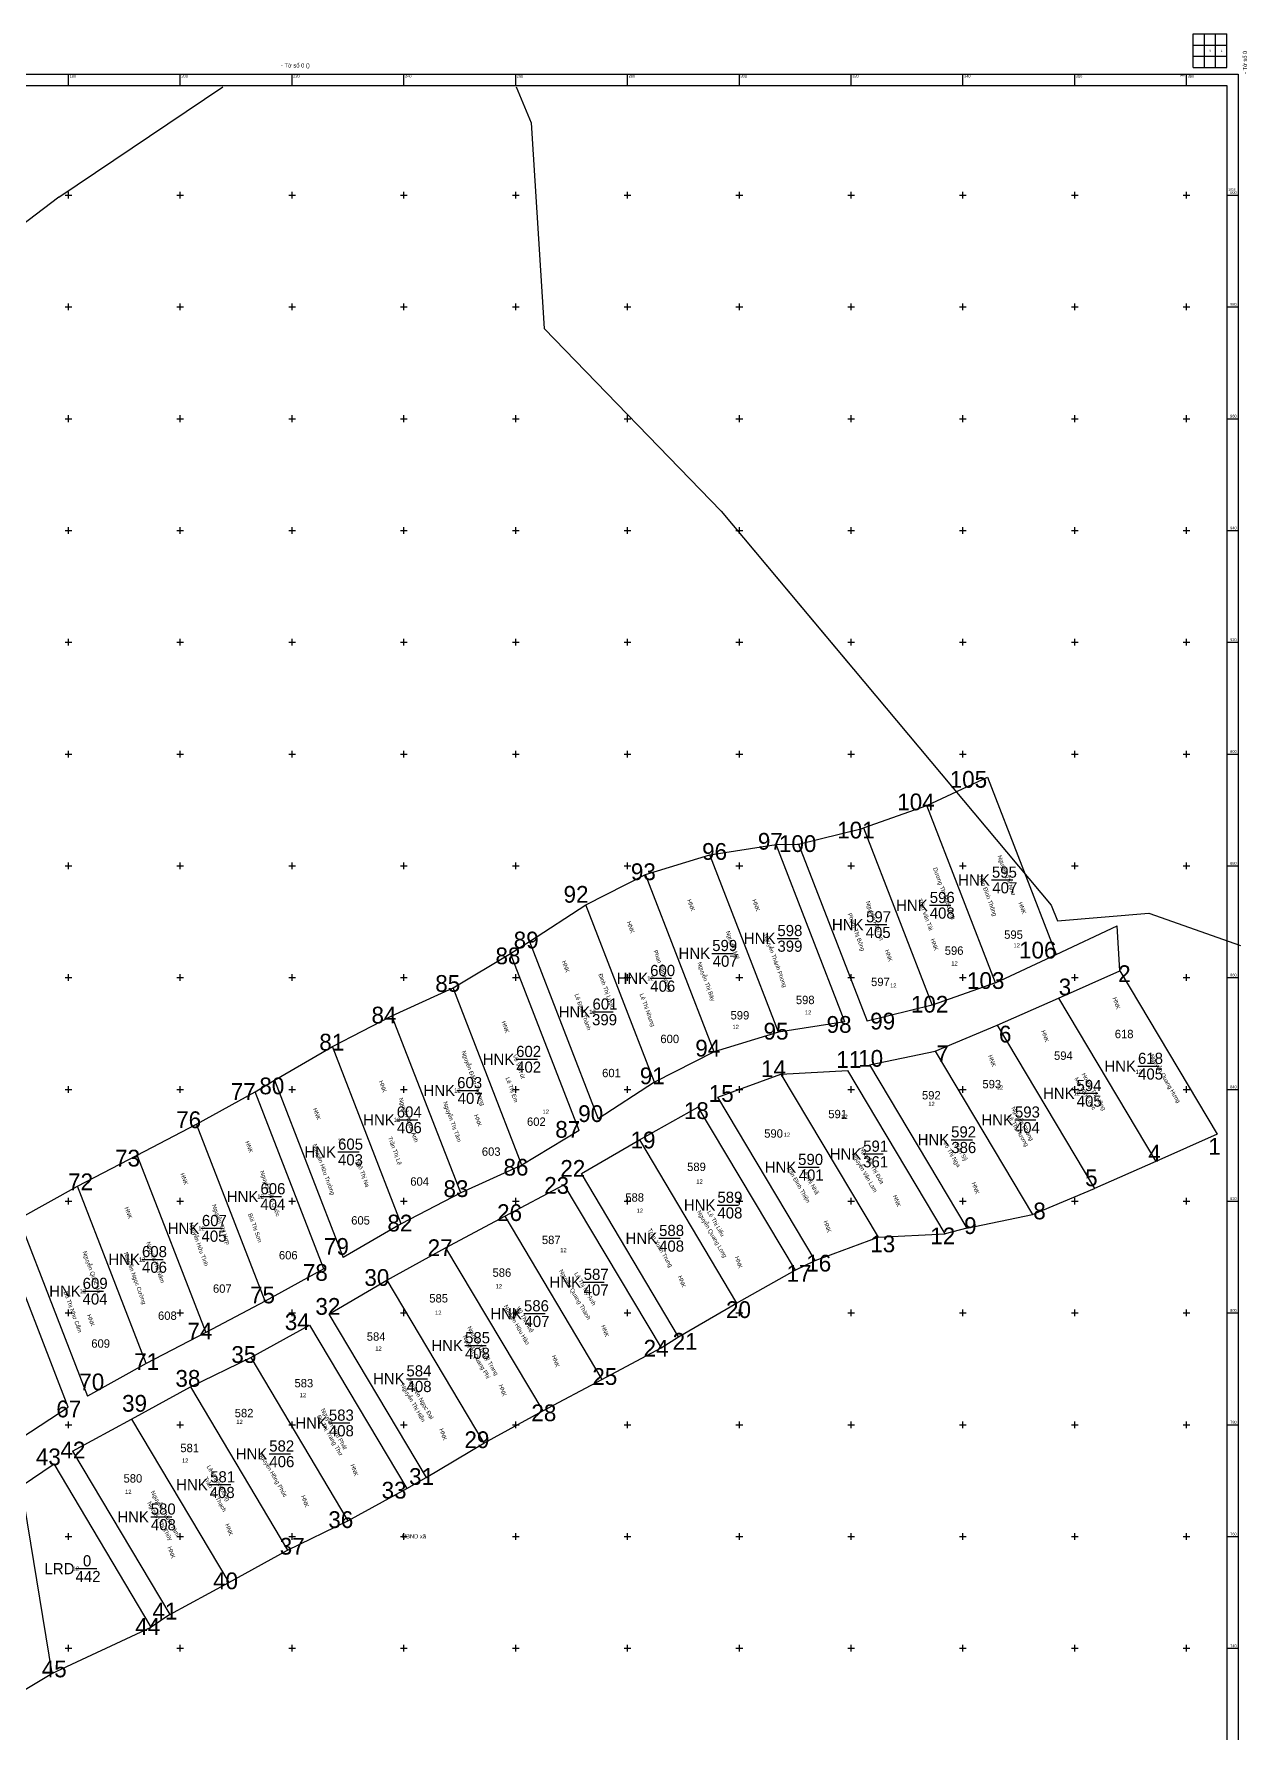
# Model space of a CAD drawing. Extents: x 547747 to 549324, y 1837450 to 1838029.
# Drawn here: x 548173.8 to 548390.8, y 1837725 to 1838028.8 of the extents above; entities that cross this region are included whole.
import ezdxf

# ---------------------------------------------------------------- set-up
doc = ezdxf.new("R2010")
doc.units = 0
for name, color, linetype in [('Level 10', 7, 'Continuous'), ('Level 13', 7, 'Continuous'), ('Level 14', 7, 'Continuous'), ('Level 15', 7, 'Continuous'), ('Level 16', 7, 'Continuous'), ('Level 18', 7, 'Continuous'), ('Level 19', 7, 'Continuous'), ('Level 2', 7, 'Continuous'), ('Level 21', 7, 'Continuous'), ('Level 3', 7, 'Continuous'), ('Level 46', 7, 'Continuous'), ('Level 58', 7, 'Continuous'), ('Level 63', 7, 'Continuous'), ('Level 9', 7, 'Continuous')]:
    doc.layers.add(name, color=color, linetype=linetype)

msp = doc.modelspace()

# ---------------------------------------------------------------- linework, layer by layer
at = {"layer": 'Level 10'}
for p, q in [((548178.27, 1837999.65), (548207.62, 1838019.39)), ((548260.06, 1838019.39), (548262.78, 1838012.91)), ((548262.78, 1838012.91), (548265.09, 1837976.16)), ((548178.27, 1837999.65), (548155.81, 1837982.5)), ((548265.09, 1837976.16), (548296.74, 1837943.46)), ((548296.74, 1837943.46), (548319.47, 1837916.31)), ((548333.53, 1837890.78), (548344.4, 1837895.86)), ((548344.4, 1837895.86), (548356.69, 1837864.16)), ((548322.22, 1837886.77), (548333.53, 1837890.78)), ((548345.82, 1837859.08), (548333.53, 1837890.78)), ((548310.56, 1837883.9), (548321.95, 1837886.67)), ((548321.95, 1837886.67), (548322.22, 1837886.77)), ((548322.22, 1837886.77), (548334.5, 1837855.09)), ((548294.7, 1837881.95), (548306.56, 1837883.8)), ((548306.56, 1837883.8), (548310.43, 1837883.87)), ((548318.85, 1837852.1), (548306.56, 1837883.8)), ((548310.43, 1837883.87), (548310.56, 1837883.9)), ((548310.56, 1837883.9), (548322.85, 1837852.2)), ((548283.22, 1837878.44), (548294.7, 1837881.95)), ((548306.99, 1837850.25), (548294.7, 1837881.95)), ((548272.53, 1837873), (548283.22, 1837878.44)), ((548295.51, 1837846.74), (548283.22, 1837878.44)), ((548262.48, 1837866.44), (548272.53, 1837873)), ((548284.82, 1837841.3), (548272.53, 1837873)), ((548356.69, 1837864.16), (548367.56, 1837869.24)), ((548368.06, 1837861.18), (548367.56, 1837869.24)), ((548248.8, 1837858.14), (548259.07, 1837864.34)), ((548259.07, 1837864.34), (548262.48, 1837866.44)), ((548271.36, 1837832.64), (548259.07, 1837864.34)), ((548262.48, 1837866.44), (548274.77, 1837834.74)), ((548345.82, 1837859.08), (548356.69, 1837864.16)), ((548357.08, 1837856.33), (548368.06, 1837861.18)), ((548368.06, 1837861.18), (548385.45, 1837831.97)), ((548237.87, 1837853.18), (548248.8, 1837858.14)), ((548261.09, 1837826.44), (548248.8, 1837858.14)), ((548345.82, 1837859.08), (548334.5, 1837855.09)), ((548334.5, 1837855.09), (548322.85, 1837852.2)), ((548346.1, 1837851.48), (548357.08, 1837856.33)), ((548357.08, 1837856.33), (548374.47, 1837827.12)), ((548227.22, 1837847.65), (548237.87, 1837853.18)), ((548250.16, 1837821.48), (548237.87, 1837853.18)), ((548318.85, 1837852.1), (548306.99, 1837850.25)), ((548306.99, 1837850.25), (548295.51, 1837846.74)), ((548335.04, 1837846.83), (548346.1, 1837851.48)), ((548346.1, 1837851.48), (548363.5, 1837822.26)), ((548216.83, 1837841.64), (548227.22, 1837847.65)), ((548239.51, 1837815.95), (548227.22, 1837847.65)), ((548295.51, 1837846.74), (548284.82, 1837841.3)), ((548323.29, 1837844.38), (548335.04, 1837846.83)), ((548335.04, 1837846.83), (548352.43, 1837817.62)), ((548296.18, 1837838.61), (548307.45, 1837842.74)), ((548307.45, 1837842.74), (548319.43, 1837843.35)), ((548307.45, 1837842.74), (548324.84, 1837813.53)), ((548336.82, 1837814.14), (548319.43, 1837843.35)), ((548323.29, 1837844.38), (548340.68, 1837815.17)), ((548202.9, 1837833.78), (548213.4, 1837839.58)), ((548213.4, 1837839.58), (548216.83, 1837841.64)), ((548225.69, 1837807.88), (548213.4, 1837839.58)), ((548216.83, 1837841.64), (548229.12, 1837809.94)), ((548284.82, 1837841.3), (548274.77, 1837834.74)), ((548282.12, 1837830.97), (548292.59, 1837836.84)), ((548292.59, 1837836.84), (548309.98, 1837807.63)), ((548313.57, 1837809.4), (548296.18, 1837838.61)), ((548192.27, 1837828.21), (548202.9, 1837833.78)), ((548215.19, 1837802.08), (548202.9, 1837833.78)), ((548271.36, 1837832.64), (548261.09, 1837826.44)), ((548271.74, 1837824.94), (548282.12, 1837830.97)), ((548282.12, 1837830.97), (548299.51, 1837801.76)), ((548385.45, 1837831.97), (548374.47, 1837827.12)), ((548181.63, 1837822.66), (548192.27, 1837828.21)), ((548192.27, 1837828.21), (548192.36, 1837827.99)), ((548192.36, 1837827.99), (548204.56, 1837796.51)), ((548261.09, 1837826.44), (548250.16, 1837821.48)), ((548289.12, 1837795.74), (548271.74, 1837824.94)), ((548374.47, 1837827.12), (548363.5, 1837822.26)), ((548171.14, 1837816.83), (548181.63, 1837822.66)), ((548193.92, 1837790.96), (548181.63, 1837822.66)), ((548250.16, 1837821.48), (548239.51, 1837815.95)), ((548258.03, 1837817.31), (548268.62, 1837822.95)), ((548268.62, 1837822.95), (548286.01, 1837793.74)), ((548352.43, 1837817.62), (548363.5, 1837822.26)), ((548171.14, 1837816.83), (548183.43, 1837785.13)), ((548239.51, 1837815.95), (548229.12, 1837809.94)), ((548247.44, 1837811.67), (548258.03, 1837817.31)), ((548258.03, 1837817.31), (548275.42, 1837788.1)), ((548340.68, 1837815.17), (548352.43, 1837817.62)), ((548179.94, 1837783.17), (548167.65, 1837814.87)), ((548313.57, 1837809.4), (548324.84, 1837813.53)), ((548324.84, 1837813.53), (548336.82, 1837814.14)), ((548340.68, 1837815.17), (548336.82, 1837814.14)), ((548236.92, 1837805.89), (548247.44, 1837811.67)), ((548247.44, 1837811.67), (548264.83, 1837782.46)), ((548309.98, 1837807.63), (548313.57, 1837809.4)), ((548225.69, 1837807.88), (548215.19, 1837802.08)), ((548299.51, 1837801.76), (548309.98, 1837807.63)), ((548226.59, 1837799.79), (548236.92, 1837805.89)), ((548236.92, 1837805.89), (548254.31, 1837776.68)), ((548215.19, 1837802.08), (548204.56, 1837796.51)), ((548289.12, 1837795.74), (548299.51, 1837801.76)), ((548212.59, 1837792.03), (548223.11, 1837797.81)), ((548223.11, 1837797.81), (548240.5, 1837768.6)), ((548226.59, 1837799.79), (548243.98, 1837770.58)), ((548204.56, 1837796.51), (548193.92, 1837790.96)), ((548286.01, 1837793.74), (548289.12, 1837795.74)), ((548193.92, 1837790.96), (548183.43, 1837785.13)), ((548201.8, 1837786.78), (548212.59, 1837792.03)), ((548212.59, 1837792.03), (548229.98, 1837762.82)), ((548275.42, 1837788.1), (548286.01, 1837793.74)), ((548264.83, 1837782.46), (548275.42, 1837788.1)), ((548191.28, 1837781), (548201.8, 1837786.78)), ((548201.8, 1837786.78), (548219.19, 1837757.57)), ((548169.9, 1837776.6), (548179.94, 1837783.17)), ((548254.31, 1837776.68), (548264.83, 1837782.46)), ((548180.74, 1837775.26), (548191.28, 1837781)), ((548191.28, 1837781), (548208.67, 1837751.79)), ((548243.98, 1837770.58), (548254.31, 1837776.68)), ((548171.51, 1837769.03), (548177.42, 1837773.02)), ((548194.81, 1837743.81), (548177.42, 1837773.02)), ((548180.74, 1837775.26), (548198.13, 1837746.05)), ((548240.5, 1837768.6), (548243.98, 1837770.58)), ((548171.51, 1837769.03), (548177.02, 1837735.48)), ((548229.98, 1837762.82), (548240.5, 1837768.6)), ((548219.19, 1837757.57), (548229.98, 1837762.82)), ((548208.67, 1837751.79), (548219.19, 1837757.57)), ((548198.13, 1837746.05), (548208.67, 1837751.79)), ((548198.13, 1837746.05), (548194.81, 1837743.81)), ((548177.02, 1837735.48), (548194.81, 1837743.81)), ((548166.71, 1837729.33), (548177.02, 1837735.48))]:
    msp.add_line(p, q, dxfattribs=at)
at = {"layer": 'Level 16'}
for p, q in [((548345.11, 1837877.47), (548348.94, 1837877.47)), ((548334.01, 1837872.94), (548337.84, 1837872.94)), ((548306.78, 1837867.02), (548310.57, 1837867.02)), ((548322.53, 1837869.48), (548326.36, 1837869.48)), ((548295.1, 1837864.34), (548298.93, 1837864.34)), ((548284.02, 1837859.87), (548287.85, 1837859.87)), ((548273.65, 1837853.87), (548277.41, 1837853.87)), ((548260.08, 1837845.39), (548263.87, 1837845.39)), ((548371.27, 1837844.15), (548375.09, 1837844.15)), ((548249.48, 1837839.81), (548253.31, 1837839.81)), ((548360.29, 1837839.3), (548364.11, 1837839.3)), ((548238.69, 1837834.56), (548242.52, 1837834.56)), ((548349.27, 1837834.55), (548353.06, 1837834.55)), ((548337.86, 1837831), (548341.69, 1837831)), ((548228.17, 1837828.8), (548231.99, 1837828.8)), ((548322.14, 1837828.44), (548325.74, 1837828.44)), ((548310.51, 1837826.07), (548314.3, 1837826.07)), ((548214.29, 1837820.83), (548218.12, 1837820.83)), ((548296.05, 1837819.3), (548299.84, 1837819.3)), ((548203.73, 1837815.14), (548207.56, 1837815.14)), ((548285.62, 1837813.36), (548289.41, 1837813.36)), ((548193.1, 1837809.58), (548196.93, 1837809.58)), ((548182.53, 1837803.9), (548186.29, 1837803.9)), ((548272.02, 1837805.52), (548275.85, 1837805.52)), ((548261.43, 1837799.88), (548265.26, 1837799.88)), ((548250.88, 1837794.17), (548254.7, 1837794.17)), ((548240.45, 1837788.24), (548244.24, 1837788.24)), ((548226.55, 1837780.32), (548230.34, 1837780.32)), ((548215.89, 1837774.8), (548219.72, 1837774.8)), ((548205.23, 1837769.28), (548209.02, 1837769.28)), ((548194.71, 1837763.52), (548198.5, 1837763.52)), ((548181.27, 1837754.25), (548185.06, 1837754.25))]:
    msp.add_line(p, q, dxfattribs=at)
at = {"layer": 'Level 46'}
msp.add_line((548355.75, 1837872.96), (548356.88, 1837870.15), dxfattribs=at)
for points in [[(548262.78, 1838012.91), (548265.09, 1837976.16), (548296.74, 1837943.46), (548355.75, 1837872.96)], [(548356.88, 1837870.15), (548373.22, 1837871.54), (548389.67, 1837865.73)]]:
    msp.add_lwpolyline(points, dxfattribs=at)
at = {"layer": 'Level 58'}
msp.add_lwpolyline([(548053.83, 1838019.63), (548387.2, 1838019.63), (548387.2, 1837523.53), (548053.83, 1837523.53)], close=True, dxfattribs=at)
at = {"layer": 'Level 63'}
for p, q in [((548381.2, 1838028.83), (548387.2, 1838028.83)), ((548381.2, 1838022.83), (548381.2, 1838028.83)), ((548383.2, 1838022.83), (548383.2, 1838028.83)), ((548385.2, 1838022.83), (548385.2, 1838028.83)), ((548387.2, 1838022.83), (548387.2, 1838028.83)), ((548381.2, 1838026.83), (548387.2, 1838026.83)), ((548381.2, 1838024.83), (548387.2, 1838024.83)), ((548381.2, 1838022.83), (548387.2, 1838022.83)), ((548180, 1838019.63), (548180, 1838021.63)), ((548200, 1838019.63), (548200, 1838021.63)), ((548220, 1838019.63), (548220, 1838021.63)), ((548240, 1838019.63), (548240, 1838021.63)), ((548260, 1838019.63), (548260, 1838021.63)), ((548280, 1838019.63), (548280, 1838021.63)), ((548300, 1838019.63), (548300, 1838021.63)), ((548320, 1838019.63), (548320, 1838021.63)), ((548340, 1838019.63), (548340, 1838021.63)), ((548360, 1838019.63), (548360, 1838021.63)), ((548380, 1838019.63), (548380, 1838021.63)), ((548180, 1837999.4), (548180, 1838000.6)), ((548200, 1837999.4), (548200, 1838000.6)), ((548220, 1837999.4), (548220, 1838000.6)), ((548240, 1837999.4), (548240, 1838000.6)), ((548260, 1837999.4), (548260, 1838000.6)), ((548280, 1837999.4), (548280, 1838000.6)), ((548300, 1837999.4), (548300, 1838000.6)), ((548320, 1837999.4), (548320, 1838000.6)), ((548340, 1837999.4), (548340, 1838000.6)), ((548360, 1837999.4), (548360, 1838000.6)), ((548380, 1837999.4), (548380, 1838000.6)), ((548179.4, 1838000), (548180.6, 1838000)), ((548199.4, 1838000), (548200.6, 1838000)), ((548219.4, 1838000), (548220.6, 1838000)), ((548239.4, 1838000), (548240.6, 1838000)), ((548259.4, 1838000), (548260.6, 1838000)), ((548279.4, 1838000), (548280.6, 1838000)), ((548299.4, 1838000), (548300.6, 1838000)), ((548319.4, 1838000), (548320.6, 1838000)), ((548339.4, 1838000), (548340.6, 1838000)), ((548359.4, 1838000), (548360.6, 1838000)), ((548379.4, 1838000), (548380.6, 1838000)), ((548387.2, 1838000), (548389.2, 1838000)), ((548179.4, 1837980), (548180.6, 1837980)), ((548180, 1837979.4), (548180, 1837980.6)), ((548199.4, 1837980), (548200.6, 1837980)), ((548200, 1837979.4), (548200, 1837980.6)), ((548219.4, 1837980), (548220.6, 1837980)), ((548220, 1837979.4), (548220, 1837980.6)), ((548239.4, 1837980), (548240.6, 1837980)), ((548240, 1837979.4), (548240, 1837980.6)), ((548259.4, 1837980), (548260.6, 1837980)), ((548260, 1837979.4), (548260, 1837980.6)), ((548279.4, 1837980), (548280.6, 1837980)), ((548280, 1837979.4), (548280, 1837980.6)), ((548299.4, 1837980), (548300.6, 1837980)), ((548300, 1837979.4), (548300, 1837980.6)), ((548319.4, 1837980), (548320.6, 1837980)), ((548320, 1837979.4), (548320, 1837980.6)), ((548339.4, 1837980), (548340.6, 1837980)), ((548340, 1837979.4), (548340, 1837980.6)), ((548359.4, 1837980), (548360.6, 1837980)), ((548360, 1837979.4), (548360, 1837980.6)), ((548379.4, 1837980), (548380.6, 1837980)), ((548380, 1837979.4), (548380, 1837980.6)), ((548387.2, 1837980), (548389.2, 1837980)), ((548179.4, 1837960), (548180.6, 1837960)), ((548180, 1837959.4), (548180, 1837960.6)), ((548199.4, 1837960), (548200.6, 1837960)), ((548200, 1837959.4), (548200, 1837960.6)), ((548219.4, 1837960), (548220.6, 1837960)), ((548220, 1837959.4), (548220, 1837960.6)), ((548239.4, 1837960), (548240.6, 1837960)), ((548240, 1837959.4), (548240, 1837960.6)), ((548259.4, 1837960), (548260.6, 1837960)), ((548260, 1837959.4), (548260, 1837960.6)), ((548279.4, 1837960), (548280.6, 1837960)), ((548280, 1837959.4), (548280, 1837960.6)), ((548299.4, 1837960), (548300.6, 1837960)), ((548300, 1837959.4), (548300, 1837960.6)), ((548319.4, 1837960), (548320.6, 1837960)), ((548320, 1837959.4), (548320, 1837960.6)), ((548339.4, 1837960), (548340.6, 1837960)), ((548340, 1837959.4), (548340, 1837960.6)), ((548359.4, 1837960), (548360.6, 1837960)), ((548360, 1837959.4), (548360, 1837960.6)), ((548379.4, 1837960), (548380.6, 1837960)), ((548380, 1837959.4), (548380, 1837960.6)), ((548387.2, 1837960), (548389.2, 1837960)), ((548179.4, 1837940), (548180.6, 1837940)), ((548180, 1837939.4), (548180, 1837940.6)), ((548199.4, 1837940), (548200.6, 1837940)), ((548200, 1837939.4), (548200, 1837940.6)), ((548219.4, 1837940), (548220.6, 1837940)), ((548220, 1837939.4), (548220, 1837940.6)), ((548239.4, 1837940), (548240.6, 1837940)), ((548240, 1837939.4), (548240, 1837940.6)), ((548259.4, 1837940), (548260.6, 1837940)), ((548260, 1837939.4), (548260, 1837940.6)), ((548279.4, 1837940), (548280.6, 1837940)), ((548280, 1837939.4), (548280, 1837940.6)), ((548299.4, 1837940), (548300.6, 1837940)), ((548300, 1837939.4), (548300, 1837940.6)), ((548319.4, 1837940), (548320.6, 1837940)), ((548320, 1837939.4), (548320, 1837940.6)), ((548339.4, 1837940), (548340.6, 1837940)), ((548340, 1837939.4), (548340, 1837940.6)), ((548359.4, 1837940), (548360.6, 1837940)), ((548360, 1837939.4), (548360, 1837940.6)), ((548379.4, 1837940), (548380.6, 1837940)), ((548380, 1837939.4), (548380, 1837940.6)), ((548387.2, 1837940), (548389.2, 1837940)), ((548179.4, 1837920), (548180.6, 1837920)), ((548180, 1837919.4), (548180, 1837920.6)), ((548199.4, 1837920), (548200.6, 1837920)), ((548200, 1837919.4), (548200, 1837920.6)), ((548219.4, 1837920), (548220.6, 1837920)), ((548220, 1837919.4), (548220, 1837920.6)), ((548239.4, 1837920), (548240.6, 1837920)), ((548240, 1837919.4), (548240, 1837920.6)), ((548259.4, 1837920), (548260.6, 1837920)), ((548260, 1837919.4), (548260, 1837920.6)), ((548279.4, 1837920), (548280.6, 1837920)), ((548280, 1837919.4), (548280, 1837920.6)), ((548299.4, 1837920), (548300.6, 1837920)), ((548300, 1837919.4), (548300, 1837920.6)), ((548319.4, 1837920), (548320.6, 1837920)), ((548320, 1837919.4), (548320, 1837920.6)), ((548339.4, 1837920), (548340.6, 1837920)), ((548340, 1837919.4), (548340, 1837920.6)), ((548359.4, 1837920), (548360.6, 1837920)), ((548360, 1837919.4), (548360, 1837920.6)), ((548379.4, 1837920), (548380.6, 1837920)), ((548380, 1837919.4), (548380, 1837920.6)), ((548387.2, 1837920), (548389.2, 1837920)), ((548180, 1837899.4), (548180, 1837900.6)), ((548200, 1837899.4), (548200, 1837900.6)), ((548220, 1837899.4), (548220, 1837900.6)), ((548240, 1837899.4), (548240, 1837900.6)), ((548260, 1837899.4), (548260, 1837900.6)), ((548280, 1837899.4), (548280, 1837900.6)), ((548300, 1837899.4), (548300, 1837900.6)), ((548320, 1837899.4), (548320, 1837900.6)), ((548340, 1837899.4), (548340, 1837900.6)), ((548360, 1837899.4), (548360, 1837900.6)), ((548380, 1837899.4), (548380, 1837900.6)), ((548179.4, 1837900), (548180.6, 1837900)), ((548199.4, 1837900), (548200.6, 1837900)), ((548219.4, 1837900), (548220.6, 1837900)), ((548239.4, 1837900), (548240.6, 1837900)), ((548259.4, 1837900), (548260.6, 1837900)), ((548279.4, 1837900), (548280.6, 1837900)), ((548299.4, 1837900), (548300.6, 1837900)), ((548319.4, 1837900), (548320.6, 1837900)), ((548339.4, 1837900), (548340.6, 1837900)), ((548359.4, 1837900), (548360.6, 1837900)), ((548379.4, 1837900), (548380.6, 1837900)), ((548387.2, 1837900), (548389.2, 1837900)), ((548179.4, 1837880), (548180.6, 1837880)), ((548180, 1837879.4), (548180, 1837880.6)), ((548199.4, 1837880), (548200.6, 1837880)), ((548200, 1837879.4), (548200, 1837880.6)), ((548219.4, 1837880), (548220.6, 1837880)), ((548220, 1837879.4), (548220, 1837880.6)), ((548239.4, 1837880), (548240.6, 1837880)), ((548240, 1837879.4), (548240, 1837880.6)), ((548259.4, 1837880), (548260.6, 1837880)), ((548260, 1837879.4), (548260, 1837880.6)), ((548279.4, 1837880), (548280.6, 1837880)), ((548280, 1837879.4), (548280, 1837880.6)), ((548299.4, 1837880), (548300.6, 1837880)), ((548300, 1837879.4), (548300, 1837880.6)), ((548319.4, 1837880), (548320.6, 1837880)), ((548320, 1837879.4), (548320, 1837880.6)), ((548339.4, 1837880), (548340.6, 1837880)), ((548340, 1837879.4), (548340, 1837880.6)), ((548359.4, 1837880), (548360.6, 1837880)), ((548360, 1837879.4), (548360, 1837880.6)), ((548379.4, 1837880), (548380.6, 1837880)), ((548380, 1837879.4), (548380, 1837880.6)), ((548387.2, 1837880), (548389.2, 1837880)), ((548179.4, 1837860), (548180.6, 1837860)), ((548180, 1837859.4), (548180, 1837860.6)), ((548199.4, 1837860), (548200.6, 1837860)), ((548200, 1837859.4), (548200, 1837860.6)), ((548219.4, 1837860), (548220.6, 1837860)), ((548220, 1837859.4), (548220, 1837860.6)), ((548239.4, 1837860), (548240.6, 1837860)), ((548240, 1837859.4), (548240, 1837860.6)), ((548259.4, 1837860), (548260.6, 1837860)), ((548260, 1837859.4), (548260, 1837860.6)), ((548279.4, 1837860), (548280.6, 1837860)), ((548280, 1837859.4), (548280, 1837860.6)), ((548299.4, 1837860), (548300.6, 1837860)), ((548300, 1837859.4), (548300, 1837860.6)), ((548319.4, 1837860), (548320.6, 1837860)), ((548320, 1837859.4), (548320, 1837860.6)), ((548339.4, 1837860), (548340.6, 1837860)), ((548340, 1837859.4), (548340, 1837860.6)), ((548359.4, 1837860), (548360.6, 1837860)), ((548360, 1837859.4), (548360, 1837860.6)), ((548379.4, 1837860), (548380.6, 1837860)), ((548380, 1837859.4), (548380, 1837860.6)), ((548387.2, 1837860), (548389.2, 1837860)), ((548179.4, 1837840), (548180.6, 1837840)), ((548180, 1837839.4), (548180, 1837840.6)), ((548199.4, 1837840), (548200.6, 1837840)), ((548200, 1837839.4), (548200, 1837840.6)), ((548219.4, 1837840), (548220.6, 1837840)), ((548220, 1837839.4), (548220, 1837840.6)), ((548239.4, 1837840), (548240.6, 1837840)), ((548240, 1837839.4), (548240, 1837840.6)), ((548259.4, 1837840), (548260.6, 1837840)), ((548260, 1837839.4), (548260, 1837840.6)), ((548279.4, 1837840), (548280.6, 1837840)), ((548280, 1837839.4), (548280, 1837840.6)), ((548299.4, 1837840), (548300.6, 1837840)), ((548300, 1837839.4), (548300, 1837840.6)), ((548319.4, 1837840), (548320.6, 1837840)), ((548320, 1837839.4), (548320, 1837840.6)), ((548339.4, 1837840), (548340.6, 1837840)), ((548340, 1837839.4), (548340, 1837840.6)), ((548359.4, 1837840), (548360.6, 1837840)), ((548360, 1837839.4), (548360, 1837840.6)), ((548379.4, 1837840), (548380.6, 1837840)), ((548380, 1837839.4), (548380, 1837840.6)), ((548387.2, 1837840), (548389.2, 1837840)), ((548179.4, 1837820), (548180.6, 1837820)), ((548180, 1837819.4), (548180, 1837820.6)), ((548199.4, 1837820), (548200.6, 1837820)), ((548200, 1837819.4), (548200, 1837820.6)), ((548219.4, 1837820), (548220.6, 1837820)), ((548220, 1837819.4), (548220, 1837820.6)), ((548239.4, 1837820), (548240.6, 1837820)), ((548240, 1837819.4), (548240, 1837820.6)), ((548259.4, 1837820), (548260.6, 1837820)), ((548260, 1837819.4), (548260, 1837820.6)), ((548279.4, 1837820), (548280.6, 1837820)), ((548280, 1837819.4), (548280, 1837820.6)), ((548299.4, 1837820), (548300.6, 1837820)), ((548300, 1837819.4), (548300, 1837820.6)), ((548319.4, 1837820), (548320.6, 1837820)), ((548320, 1837819.4), (548320, 1837820.6)), ((548339.4, 1837820), (548340.6, 1837820)), ((548340, 1837819.4), (548340, 1837820.6)), ((548359.4, 1837820), (548360.6, 1837820)), ((548360, 1837819.4), (548360, 1837820.6)), ((548379.4, 1837820), (548380.6, 1837820)), ((548380, 1837819.4), (548380, 1837820.6)), ((548387.2, 1837820), (548389.2, 1837820)), ((548180, 1837799.4), (548180, 1837800.6)), ((548200, 1837799.4), (548200, 1837800.6)), ((548220, 1837799.4), (548220, 1837800.6)), ((548240, 1837799.4), (548240, 1837800.6)), ((548260, 1837799.4), (548260, 1837800.6)), ((548280, 1837799.4), (548280, 1837800.6)), ((548300, 1837799.4), (548300, 1837800.6)), ((548320, 1837799.4), (548320, 1837800.6)), ((548340, 1837799.4), (548340, 1837800.6)), ((548360, 1837799.4), (548360, 1837800.6)), ((548380, 1837799.4), (548380, 1837800.6)), ((548179.4, 1837800), (548180.6, 1837800)), ((548199.4, 1837800), (548200.6, 1837800)), ((548219.4, 1837800), (548220.6, 1837800)), ((548239.4, 1837800), (548240.6, 1837800)), ((548259.4, 1837800), (548260.6, 1837800)), ((548279.4, 1837800), (548280.6, 1837800)), ((548299.4, 1837800), (548300.6, 1837800)), ((548319.4, 1837800), (548320.6, 1837800)), ((548339.4, 1837800), (548340.6, 1837800)), ((548359.4, 1837800), (548360.6, 1837800)), ((548379.4, 1837800), (548380.6, 1837800)), ((548387.2, 1837800), (548389.2, 1837800)), ((548179.4, 1837780), (548180.6, 1837780)), ((548180, 1837779.4), (548180, 1837780.6)), ((548199.4, 1837780), (548200.6, 1837780)), ((548200, 1837779.4), (548200, 1837780.6)), ((548219.4, 1837780), (548220.6, 1837780)), ((548220, 1837779.4), (548220, 1837780.6)), ((548239.4, 1837780), (548240.6, 1837780)), ((548240, 1837779.4), (548240, 1837780.6)), ((548259.4, 1837780), (548260.6, 1837780)), ((548260, 1837779.4), (548260, 1837780.6)), ((548279.4, 1837780), (548280.6, 1837780)), ((548280, 1837779.4), (548280, 1837780.6)), ((548299.4, 1837780), (548300.6, 1837780)), ((548300, 1837779.4), (548300, 1837780.6)), ((548319.4, 1837780), (548320.6, 1837780)), ((548320, 1837779.4), (548320, 1837780.6)), ((548339.4, 1837780), (548340.6, 1837780)), ((548340, 1837779.4), (548340, 1837780.6)), ((548359.4, 1837780), (548360.6, 1837780)), ((548360, 1837779.4), (548360, 1837780.6)), ((548379.4, 1837780), (548380.6, 1837780)), ((548380, 1837779.4), (548380, 1837780.6)), ((548387.2, 1837780), (548389.2, 1837780)), ((548180, 1837759.4), (548180, 1837760.6)), ((548200, 1837759.4), (548200, 1837760.6)), ((548220, 1837759.4), (548220, 1837760.6)), ((548240, 1837759.4), (548240, 1837760.6)), ((548260, 1837759.4), (548260, 1837760.6)), ((548280, 1837759.4), (548280, 1837760.6)), ((548300, 1837759.4), (548300, 1837760.6)), ((548320, 1837759.4), (548320, 1837760.6)), ((548340, 1837759.4), (548340, 1837760.6)), ((548360, 1837759.4), (548360, 1837760.6)), ((548380, 1837759.4), (548380, 1837760.6)), ((548179.4, 1837760), (548180.6, 1837760)), ((548199.4, 1837760), (548200.6, 1837760)), ((548219.4, 1837760), (548220.6, 1837760)), ((548239.4, 1837760), (548240.6, 1837760)), ((548259.4, 1837760), (548260.6, 1837760)), ((548279.4, 1837760), (548280.6, 1837760)), ((548299.4, 1837760), (548300.6, 1837760)), ((548319.4, 1837760), (548320.6, 1837760)), ((548339.4, 1837760), (548340.6, 1837760)), ((548359.4, 1837760), (548360.6, 1837760)), ((548379.4, 1837760), (548380.6, 1837760)), ((548387.2, 1837760), (548389.2, 1837760)), ((548179.4, 1837740), (548180.6, 1837740)), ((548180, 1837739.4), (548180, 1837740.6)), ((548199.4, 1837740), (548200.6, 1837740)), ((548200, 1837739.4), (548200, 1837740.6)), ((548219.4, 1837740), (548220.6, 1837740)), ((548220, 1837739.4), (548220, 1837740.6)), ((548239.4, 1837740), (548240.6, 1837740)), ((548240, 1837739.4), (548240, 1837740.6)), ((548259.4, 1837740), (548260.6, 1837740)), ((548260, 1837739.4), (548260, 1837740.6)), ((548279.4, 1837740), (548280.6, 1837740)), ((548280, 1837739.4), (548280, 1837740.6)), ((548299.4, 1837740), (548300.6, 1837740)), ((548300, 1837739.4), (548300, 1837740.6)), ((548319.4, 1837740), (548320.6, 1837740)), ((548320, 1837739.4), (548320, 1837740.6)), ((548339.4, 1837740), (548340.6, 1837740)), ((548340, 1837739.4), (548340, 1837740.6)), ((548359.4, 1837740), (548360.6, 1837740)), ((548360, 1837739.4), (548360, 1837740.6)), ((548379.4, 1837740), (548380.6, 1837740)), ((548380, 1837739.4), (548380, 1837740.6)), ((548387.2, 1837740), (548389.2, 1837740))]:
    msp.add_line(p, q, dxfattribs=at)
for points in [[(548051.83, 1837521.53), (548051.83, 1838021.63), (548389.2, 1838021.63), (548389.2, 1837521.53)], [(548053.83, 1837523.53), (548053.83, 1838019.63), (548387.2, 1838019.63), (548387.2, 1837523.53)]]:
    msp.add_lwpolyline(points, close=True, dxfattribs=at)

# ---------------------------------------------------------------- texts
at = {"layer": 'Level 13'}
for s, rotation, p in [('Trần Đình Thông', 290, (548342.74, 1837878.28)), ('Nguyễn Hữu An', 290, (548322.6, 1837873.54)), ('Trần Văn Tài', 290, (548331.92, 1837873.97)), ('Nguyễn Mỹ', 290, (548297.55, 1837868.19)), ('Nguyễn Thành Phong', 290, (548304.38, 1837867.65)), ('Phan Văn Hoàng', 290, (548284.61, 1837864.77)), ('Lê Đình Thành', 290, (548270.49, 1837856.94)), ('Nguyễn Đăng Thương', 290, (548250.29, 1837846.76)), ('Võ Văn út', 290, (548259.46, 1837846.11)), ('Nguyễn Quang Hưng', 300, (548373.39, 1837846.02)), ('Mai Văn Lược', 300, (548359.92, 1837841.91)), ('Nguyễn Ngọc Anh', 290, (548239.06, 1837838.35)), ('Nguyễn Phong', 300, (548348.61, 1837836.65)), ('Trần Sỹ', 300, (548338.42, 1837830.23)), ('Nguyễn Hữu Trường', 290, (548223.68, 1837830.1)), ('Nguyễn Văn Lam', 300, (548320.09, 1837828.42)), ('Nguyễn Hữu Quốc', 290, (548214.24, 1837825.32)), ('Trần Đình Thiện', 300, (548308.34, 1837826.08)), ('Nguyễn Quang Long', 300, (548292.41, 1837818.09)), ('Nguyễn Hữu Tình', 290, (548201.55, 1837816.03)), ('Trần Xuân Trung', 300, (548283.56, 1837814.87)), ('Nguyễn Quốc Hà', 290, (548182.5, 1837810.92)), ('Nguyễn Ngọc Cường', 290, (548189.89, 1837810.71)), ('Nguyễn Quang Thành', 300, (548267.73, 1837807.52)), ('Nguyễn Hữu Hào', 300, (548257.86, 1837801.21)), ('Nguyễn Quang Phi', 300, (548250.45, 1837795.76)), ('Nguyễn Ngọc Đại', 300, (548240.68, 1837787.94)), ('Nguyễn Hữu Phát', 300, (548225.12, 1837782.66)), ('Lê Khánh Đồng', 300, (548204.69, 1837772.49)), ('Nguyễn Hồng Phúc', 300, (548214.05, 1837774.77)), ('Nguyễn Thành Tâm', 300, (548194.67, 1837767.93))]:
    msp.add_text(s, height=0.75, rotation=rotation, dxfattribs=at).set_placement(p)
msp.add_text('UBND xã', height=0.75, dxfattribs=at).set_placement((548239.64, 1837759.66))
at = {"layer": 'Level 14'}
for s, p in [('595', (548345.18, 1837877.87)), ('596', (548334.06, 1837873.34)), ('597', (548322.67, 1837869.88)), ('598', (548306.81, 1837867.42)), ('599', (548295.15, 1837864.74)), ('600', (548284.05, 1837860.27)), ('601', (548273.74, 1837854.27)), ('602', (548260.08, 1837845.79)), ('618', (548371.31, 1837844.55)), ('603', (548249.53, 1837840.21)), ('594', (548360.31, 1837839.7)), ('604', (548238.72, 1837834.96)), ('593', (548349.3, 1837834.95)), ('605', (548228.23, 1837829.2)), ('591', (548322.15, 1837828.84)), ('592', (548337.88, 1837831.4)), ('590', (548310.52, 1837826.47)), ('606', (548214.34, 1837821.23)), ('589', (548296.08, 1837819.7)), ('607', (548203.87, 1837815.54)), ('588', (548285.65, 1837813.76)), ('608', (548193.15, 1837809.98)), ('609', (548182.54, 1837804.3)), ('587', (548272.16, 1837805.92)), ('586', (548261.48, 1837800.28)), ('585', (548250.94, 1837794.57)), ('584', (548240.46, 1837788.64)), ('583', (548226.58, 1837780.72)), ('582', (548215.91, 1837775.2)), ('581', (548205.34, 1837769.68)), ('580', (548194.72, 1837763.92)), ('0', (548182.59, 1837754.65))]:
    msp.add_text(s, height=2, dxfattribs=at).set_placement(p)
at = {"layer": 'Level 15'}
for s, rotation, p in [('Dương Thị Ngọc Anh', 290, (548334.62, 1837879.55)), ('Nguyễn Thị Như', 290, (548346.17, 1837881.73)), ('Phạm Thị Bông', 290, (548319.37, 1837871.38)), ('Nguyễn Thị Bảy', 290, (548292.48, 1837862.63)), ('Đinh Thị Lược', 290, (548274.77, 1837860.55)), ('Lê Thị Nhung', 290, (548282.14, 1837857)), ('Hoàng Thị Hồng', 300, (548361.21, 1837842.68)), ('Lê Thị Em', 290, (548258.16, 1837842.02)), ('Nguyễn Thị Tâm', 290, (548247, 1837837.68)), ('Lê Thị Hương', 300, (548347.94, 1837835.26)), ('Trần Thị Lệ', 290, (548237.14, 1837831.38)), ('Võ Thị Nga', 300, (548336.37, 1837830.48)), ('Ngô Thị Na', 290, (548231.37, 1837827.36)), ('Nguyễn Thị Đóa', 300, (548321.55, 1837829.48)), ('Lê Thị Nhã', 300, (548311.13, 1837825.5)), ('Nguyễn Thị Hợp', 290, (548205.66, 1837819.27)), ('Lê Thị Liểu', 300, (548294.22, 1837818.03)), ('Bùi Thị Sơn', 290, (548212.1, 1837817.66)), ('Nguyễn Thị Năm', 290, (548193.9, 1837812.59)), ('Lê Thị Mỹ Anh', 300, (548270.43, 1837807.03)), ('Đỗ Thị Như Cẩm', 290, (548179.09, 1837803.76)), ('Vũ Thị Huệ', 300, (548260.04, 1837800.9)), ('Nguyễn Thị Mỹ Trang', 300, (548251.32, 1837797.36)), ('Nguyễn Thị Hiền', 300, (548239.39, 1837787.09)), ('Đỗ Thị Trang Thư', 300, (548224.39, 1837781.47)), ('Trần Thị Thạch', 300, (548204.16, 1837770.41)), ('Nguyễn Thị Thủy', 300, (548194.08, 1837766))]:
    msp.add_text(s, height=0.75, rotation=rotation, dxfattribs=at).set_placement(p)
at = {"layer": 'Level 18'}
for p in [(548349.03, 1837865.39), (548337.91, 1837862.16), (548283.52, 1837859.5), (548326.96, 1837858.2), (548273.15, 1837853.5), (548311.72, 1837853.4), (548298.77, 1837850.8), (548370.87, 1837842.78), (548248.98, 1837839.44), (548346.04, 1837839.94), (548359.79, 1837838.92), (548333.8, 1837837.03), (548238.19, 1837834.18), (548264.79, 1837835.64), (548318.23, 1837834.72), (548228.17, 1837830.46), (548307.93, 1837831.51), (548292.31, 1837823.14), (548213.79, 1837820.46), (548281.63, 1837817.93), (548203.23, 1837814.76), (548192.6, 1837809.2), (548267.96, 1837810.86), (548182.03, 1837803.52), (548256.4, 1837804.4), (548245.57, 1837799.67), (548234.88, 1837793.26), (548221.36, 1837784.93), (548210.02, 1837780.14), (548200.3, 1837773.21), (548190.12, 1837767.62), (548180.77, 1837753.88)]:
    msp.add_text('12', height=0.75, dxfattribs=at).set_placement(p)
at = {"layer": 'Level 19'}
for p in [(548290.65, 1837873.85), (548302.27, 1837873.85), (548349.89, 1837873.36), (548279.85, 1837869.92), (548334.18, 1837866.81), (548325.99, 1837864.84), (548268.23, 1837862.88), (548366.74, 1837856.33), (548257.43, 1837852.07), (548353.98, 1837850.43), (548344.49, 1837846.01), (548235.5, 1837841.42), (548223.72, 1837836.51), (548252.52, 1837835.36), (548211.61, 1837830.61), (548199.99, 1837824.88), (548341.54, 1837823.24), (548190.01, 1837818.82), (548327.47, 1837820.95), (548315.03, 1837816.36), (548299.16, 1837809.97), (548289.01, 1837806.53), (548183.29, 1837799.59), (548275.27, 1837797.69), (548266.43, 1837792.28), (548256.94, 1837787.04), (548246.3, 1837779.18), (548230.43, 1837772.79), (548221.59, 1837767.22), (548208.01, 1837762.14), (548197.7, 1837758.05)]:
    msp.add_text('HNK', height=0.75, rotation=290, dxfattribs=at).set_placement(p)
at = {"layer": 'Level 2'}
for s, p in [('HNK', (548339.14, 1837876.47)), ('HNK', (548328.04, 1837871.94)), ('HNK', (548316.56, 1837868.48)), ('HNK', (548300.81, 1837866.02)), ('HNK', (548289.13, 1837863.34)), ('HNK', (548278.05, 1837858.87)), ('HNK', (548267.68, 1837852.87)), ('HNK', (548254.11, 1837844.39)), ('HNK', (548365.3, 1837843.15)), ('HNK', (548243.51, 1837838.81)), ('HNK', (548354.32, 1837838.3)), ('HNK', (548232.72, 1837833.56)), ('HNK', (548343.3, 1837833.55)), ('HNK', (548331.89, 1837830)), ('HNK', (548222.2, 1837827.8)), ('HNK', (548316.17, 1837827.44)), ('HNK', (548304.54, 1837825.07)), ('HNK', (548208.32, 1837819.83)), ('HNK', (548290.08, 1837818.3)), ('HNK', (548197.76, 1837814.14)), ('HNK', (548279.65, 1837812.36)), ('HNK', (548187.13, 1837808.58)), ('HNK', (548266.05, 1837804.52)), ('HNK', (548176.56, 1837802.9)), ('HNK', (548255.46, 1837798.88)), ('HNK', (548244.91, 1837793.17)), ('HNK', (548234.48, 1837787.24)), ('HNK', (548220.58, 1837779.32)), ('HNK', (548209.92, 1837773.8)), ('HNK', (548199.26, 1837768.28)), ('HNK', (548188.74, 1837762.52)), ('LRD', (548175.72, 1837753.25))]:
    msp.add_text(s, height=2, dxfattribs=at).set_placement(p)
at = {"layer": 'Level 21'}
for s, p in [('595', (548347.37, 1837866.94)), ('596', (548336.74, 1837864.08)), ('597', (548323.56, 1837858.48)), ('598', (548310.11, 1837855.25)), ('599', (548298.43, 1837852.51)), ('600', (548285.88, 1837848.28)), ('618', (548367.16, 1837849.16)), ('594', (548356.29, 1837845.29)), ('601', (548275.46, 1837842.18)), ('592', (548332.67, 1837838.2)), ('593', (548343.48, 1837840.19)), ('602', (548262.02, 1837833.47)), ('591', (548315.91, 1837834.84)), ('590', (548304.45, 1837831.36)), ('603', (548253.94, 1837828.12)), ('589', (548290.66, 1837825.39)), ('604', (548241.14, 1837822.77)), ('588', (548279.6, 1837819.91)), ('605', (548230.57, 1837815.81)), ('587', (548264.68, 1837812.32)), ('606', (548217.64, 1837809.58)), ('586', (548255.85, 1837806.47)), ('607', (548205.84, 1837803.61)), ('585', (548244.54, 1837801.87)), ('608', (548196.02, 1837798.76)), ('609', (548184.08, 1837793.78)), ('584', (548233.36, 1837795.03)), ('583', (548220.43, 1837786.69)), ('582', (548209.74, 1837781.34)), ('581', (548200.01, 1837775.09)), ('580', (548189.85, 1837769.65))]:
    msp.add_text(s, height=1.5, dxfattribs=at).set_placement(p)
at = {"layer": 'Level 3'}
for s, p in [('407', (548345.25, 1837875.07)), ('408', (548334.06, 1837870.54)), ('405', (548322.6, 1837867.08)), ('407', (548295.24, 1837861.94)), ('399', (548306.81, 1837864.62)), ('406', (548284.07, 1837857.47)), ('399', (548273.66, 1837851.47)), ('402', (548260.08, 1837842.99)), ('405', (548371.33, 1837841.75)), ('407', (548249.62, 1837837.41)), ('405', (548360.35, 1837836.9)), ('406', (548238.74, 1837832.16)), ('404', (548349.28, 1837832.15)), ('386', (548337.91, 1837828.6)), ('403', (548228.21, 1837826.4)), ('361', (548322.15, 1837826.04)), ('401', (548310.62, 1837823.67)), ('404', (548214.32, 1837818.43)), ('408', (548296.08, 1837816.9)), ('405', (548203.8, 1837812.74)), ('408', (548285.65, 1837810.96)), ('406', (548193.15, 1837807.18)), ('404', (548182.52, 1837801.5)), ('407', (548272.16, 1837803.12)), ('407', (548261.57, 1837797.48)), ('408', (548250.92, 1837791.77)), ('408', (548240.48, 1837785.84)), ('408', (548226.58, 1837777.92)), ('406', (548215.94, 1837772.4)), ('408', (548205.26, 1837766.88)), ('408', (548194.74, 1837761.12)), ('442', (548181.27, 1837751.85))]:
    msp.add_text(s, height=2, dxfattribs=at).set_placement(p)
at = {"layer": 'Level 63'}
for s, height, p in [('0', 0.4, (548384.07, 1838025.63)), ('1', 0.4, (548386.1, 1838025.63)), (' - Tờ số 0 ()', 0.75, (548217.71, 1838022.83)), ('180', 0.5, (548180.2, 1838021.03)), ('200', 0.5, (548200.2, 1838021.03)), ('220', 0.5, (548220.2, 1838021.03)), ('240', 0.5, (548240.2, 1838021.03)), ('260', 0.5, (548260.2, 1838021.03)), ('280', 0.5, (548280.2, 1838021.03)), ('300', 0.5, (548300.2, 1838021.03)), ('320', 0.5, (548320.2, 1838021.03)), ('340', 0.5, (548340.2, 1838021.03)), ('360', 0.5, (548360.2, 1838021.03)), ('548', 0.4, (548378.76, 1838021.23)), ('380', 0.5, (548380.2, 1838021.03)), ('1838', 0.4, (548387.5, 1838000.8)), ('1838', 0.4, (548387.5, 1838000.8)), ('000', 0.5, (548387.8, 1838000.2)), ('980', 0.5, (548387.8, 1837980.2)), ('960', 0.5, (548387.8, 1837960.2)), ('940', 0.5, (548387.8, 1837940.2)), ('920', 0.5, (548387.8, 1837920.2)), ('900', 0.5, (548387.8, 1837900.2)), ('880', 0.5, (548387.8, 1837880.2)), ('860', 0.5, (548387.8, 1837860.2)), ('840', 0.5, (548387.8, 1837840.2)), ('820', 0.5, (548387.8, 1837820.2)), ('800', 0.5, (548387.8, 1837800.2)), ('780', 0.5, (548387.8, 1837780.2)), ('760', 0.5, (548387.8, 1837760.2)), ('740', 0.5, (548387.8, 1837740.2))]:
    msp.add_text(s, height=height, dxfattribs=at).set_placement(p)
msp.add_text(' - Tờ số 0', height=0.74, rotation=89.9991, dxfattribs=at).set_placement((548390.8, 1838021.4))
at = {"layer": 'Level 9'}
for s, p in [('105', (548337.63, 1837893.97)), ('104', (548328.24, 1837889.93)), ('97', (548303.31, 1837882.89)), ('100', (548307.08, 1837882.47)), ('101', (548317.5, 1837884.89)), ('96', (548293.34, 1837881.07)), ('93', (548280.6, 1837877.44)), ('92', (548268.56, 1837873.4)), ('89', (548259.64, 1837865.22)), ('88', (548256.38, 1837862.39)), ('106', (548350.03, 1837863.42)), ('103', (548340.72, 1837857.97)), ('2', (548367.76, 1837859.2)), ('85', (548245.61, 1837857.45)), ('3', (548357.12, 1837856.82)), ('84', (548234.2, 1837851.79)), ('102', (548330.69, 1837853.73)), ('95', (548304.33, 1837848.91)), ('98', (548315.61, 1837850.12)), ('99', (548323.41, 1837850.72)), ('81', (548224.87, 1837846.95)), ('94', (548292.12, 1837845.88)), ('6', (548346.44, 1837848.39)), ('11', (548317.35, 1837843.84)), ('10', (548321.25, 1837844.05)), ('7', (548335.24, 1837844.87)), ('91', (548282.2, 1837840.93)), ('14', (548303.89, 1837842.21)), ('77', (548209.03, 1837838.12)), ('80', (548214.15, 1837839.12)), ('15', (548294.53, 1837837.76)), ('90', (548271.18, 1837834.16)), ('18', (548290.08, 1837834.7)), ('76', (548199.27, 1837833.07)), ('87', (548267.07, 1837831.34)), ('19', (548280.54, 1837829.44)), ('1', (548383.89, 1837828.31)), ('73', (548188.34, 1837826.2)), ('86', (548257.81, 1837824.57)), ('22', (548267.98, 1837824.36)), ('4', (548373.15, 1837827.08)), ('72', (548179.93, 1837821.96)), ('23', (548265.1, 1837821.32)), ('5', (548361.85, 1837822.69)), ('83', (548247.08, 1837820.74)), ('26', (548256.67, 1837816.45)), ('8', (548352.58, 1837816.75)), ('82', (548237.05, 1837814.58)), ('12', (548334.16, 1837812.28)), ('9', (548340.21, 1837814.12)), ('79', (548225.7, 1837810.4)), ('27', (548244.25, 1837810.17)), ('13', (548323.42, 1837810.86)), ('16', (548311.97, 1837807.41)), ('78', (548221.93, 1837805.75)), ('30', (548232.93, 1837804.84)), ('17', (548308.43, 1837805.58)), ('75', (548212.48, 1837801.72)), ('32', (548224.17, 1837799.67)), ('20', (548297.62, 1837799.09)), ('74', (548201.27, 1837795.25)), ('34', (548218.7, 1837796.93)), ('35', (548209.14, 1837791.06)), ('24', (548282.87, 1837792.19)), ('21', (548288.07, 1837793.42)), ('71', (548191.75, 1837789.8)), ('70', (548181.94, 1837786.16)), ('38', (548199.13, 1837786.79)), ('25', (548273.71, 1837787.13)), ('39', (548189.59, 1837782.33)), ('67', (548177.83, 1837781.32)), ('28', (548262.8, 1837780.63)), ('29', (548250.83, 1837775.82)), ('43', (548174.17, 1837772.75)), ('42', (548178.56, 1837773.97)), ('33', (548236.01, 1837766.79)), ('31', (548240.93, 1837769.23)), ('36', (548226.48, 1837761.52)), ('37', (548217.79, 1837756.76)), ('40', (548205.87, 1837750.57)), ('44', (548191.94, 1837742.4)), ('41', (548195.02, 1837745.15)), ('45', (548175.22, 1837734.81))]:
    msp.add_text(s, height=3, dxfattribs=at).set_placement(p)

doc.saveas('drawing.dxf')
